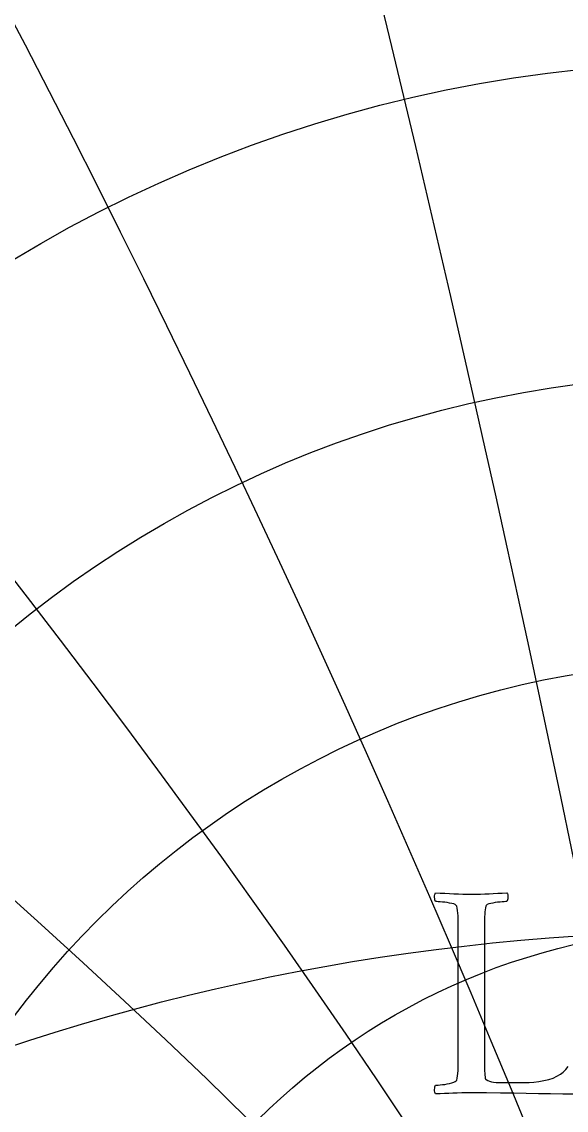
# Model space of a CAD drawing. Header units: millimetres. Extents: x -69 to 69, y -69 to 71.
# Drawn here: x -9.15 to -2.03, y 26.97 to 41.2 of the extents above; entities that cross this region are included whole.
import ezdxf

# ---------------------------------------------------------------- set-up
doc = ezdxf.new("R2010")
doc.units = ezdxf.units.MM
for name, color, linetype in [('CUT_OUTER', 1, 'Continuous'), ('ENGRAVE', 7, 'Continuous'), ('ENGRAVE_FINE', 8, 'Continuous'), ('TEXT', 5, 'Continuous')]:
    doc.layers.add(name, color=color, linetype=linetype)

msp = doc.modelspace()

# ---------------------------------------------------------------- linework, layer by layer
at = {"layer": 'CUT_OUTER'}
msp.add_arc((-0.0002, -0.0002), 69.3899, 142.382592, 87.802904, dxfattribs=at)
at = {"layer": 'ENGRAVE'}
for centre, radius in [((0, 0), 68.4), ((0, 28.8432), 33.3517), ((0, 26.8182), 28.9689), ((0, 25.1801), 24.9848), ((0, 23.8544), 21.312), ((0, 0), 44.7739), ((0, 22.7867), 17.8831), ((0, 21.9369), 14.645), ((0, 21.2755), 11.5541), ((0, 0), 29.3085), ((0, 20.7809), 8.5741)]:
    msp.add_circle(centre, radius, dxfattribs=at)
for centre, radius, start, end in [((0, 31.3587), 38.2501, 111.49393, 68.50607), ((0, 34.5126), 43.8255, 148.80664, 31.19336), ((0, 38.5209), 50.3089, 170.13999, 9.86001), ((0, 43.7121), 58.0444, 186.805648, 353.194352)]:
    msp.add_arc(centre, radius, start, end, dxfattribs=at)
at = {"layer": 'ENGRAVE_FINE'}
for centre, radius, start, end in [((-339.0394, -39.6126), 344.2696, 3.796918, 18.104908), ((-339.0394, -39.6126), 344.2696, 3.796918, 18.104908), ((339.0394, -39.6126), 344.2696, 161.895092, 176.203082), ((339.0394, -39.6126), 344.2696, 161.895092, 176.203082), ((-164.2491, -39.6126), 174.7903, 7.643853, 36.432876), ((-164.2491, -39.6126), 174.7903, 7.643853, 36.432876), ((164.2491, -39.6126), 174.7903, 143.567124, 172.356147), ((164.2491, -39.6126), 174.7903, 143.567124, 172.356147), ((-103.5451, -39.6126), 119.5636, 11.59326, 55.206839), ((-103.5451, -39.6126), 119.5636, 11.59326, 55.206839), ((103.5451, -39.6126), 119.5636, 124.793161, 168.40674), ((103.5451, -39.6126), 119.5636, 124.793161, 168.40674), ((-71.2452, -39.6126), 93.004, 15.702685, 74.635415), ((-71.2452, -39.6126), 93.004, 15.702685, 74.635415), ((71.2452, -39.6126), 93.004, 105.364585, 164.297315), ((71.2452, -39.6126), 93.004, 105.364585, 164.297315), ((-50.1629, -39.6126), 78.0396, 20.037916, 94.860474), ((-50.1629, -39.6126), 78.0396, 20.037916, 94.860474), ((50.1629, -39.6126), 78.0396, 85.139526, 159.962084), ((50.1629, -39.6126), 78.0396, 85.139526, 159.962084), ((-34.515, -39.6126), 69.0301, 24.676911, 113.452999), ((-34.515, -39.6126), 69.0301, 24.676911, 113.452999), ((34.515, -39.6126), 69.0301, 66.547001, 155.323089), ((34.515, -39.6126), 69.0301, 66.547001, 155.323089)]:
    msp.add_arc(centre, radius, start, end, dxfattribs=at)
at = {"layer": 'TEXT'}
msp.add_lwpolyline([(-1.9194, 27.182), (-2.079, 27.1825), (-2.238, 27.184), (-2.3965, 27.1865), (-2.5545, 27.1901), (-2.7173, 27.1936), (-2.8903, 27.1962), (-3.0733, 27.1977), (-3.2665, 27.1982), (-3.3335, 27.1978), (-3.3969, 27.1967), (-3.4568, 27.1948), (-3.5132, 27.1921), (-3.5683, 27.1895), (-3.6245, 27.1876), (-3.6816, 27.1864), (-3.7398, 27.186), (-3.7467, 27.1956), (-3.7514, 27.2083), (-3.7538, 27.224), (-3.7539, 27.2427), (-3.7523, 27.2614), (-3.7494, 27.2771), (-3.7452, 27.2897), (-3.7398, 27.2993), (-3.7251, 27.2997), (-3.7054, 27.3008), (-3.6806, 27.3027), (-3.6508, 27.3054), (-3.6188, 27.309), (-3.5876, 27.314), (-3.5571, 27.3202), (-3.5274, 27.3276), (-3.5015, 27.336), (-3.4824, 27.3448), (-3.4701, 27.3542), (-3.4647, 27.364), (-3.4575, 27.3901), (-3.452, 27.4196), (-3.4484, 27.4528), (-3.4465, 27.4894), (-3.4456, 27.5286), (-3.445, 27.5693), (-3.4446, 27.6115), (-3.4445, 27.6553), (-3.4445, 29.3421), (-3.4446, 29.386), (-3.445, 29.4286), (-3.4456, 29.4699), (-3.4465, 29.51), (-3.4484, 29.5475), (-3.452, 29.5813), (-3.4575, 29.6112), (-3.4647, 29.6374), (-3.4701, 29.6488), (-3.4824, 29.6586), (-3.5015, 29.667), (-3.5274, 29.6738), (-3.5571, 29.6795), (-3.5876, 29.6844), (-3.6188, 29.6886), (-3.6508, 29.692), (-3.6806, 29.6947), (-3.7054, 29.6966), (-3.7251, 29.6977), (-3.7398, 29.6981), (-3.7452, 29.7077), (-3.7494, 29.7203), (-3.7523, 29.736), (-3.7539, 29.7547), (-3.7538, 29.7734), (-3.7514, 29.7891), (-3.7467, 29.8017), (-3.7398, 29.8114), (-3.6793, 29.8092), (-3.6194, 29.8068), (-3.56, 29.8041), (-3.5011, 29.8012), (-3.4427, 29.7986), (-3.3848, 29.7967), (-3.3274, 29.7955), (-3.2705, 29.7952), (-3.2122, 29.7955), (-3.1547, 29.7967), (-3.098, 29.7986), (-3.042, 29.8012), (-2.9857, 29.8041), (-2.9282, 29.8068), (-2.8694, 29.8092), (-2.8094, 29.8114), (-2.8024, 29.8017), (-2.7977, 29.7891), (-2.7953, 29.7734), (-2.7952, 29.7547), (-2.7968, 29.736), (-2.7998, 29.7203), (-2.8039, 29.7077), (-2.8094, 29.6981), (-2.824, 29.6977), (-2.8437, 29.6966), (-2.8685, 29.6947), (-2.8984, 29.692), (-2.9302, 29.6886), (-2.9611, 29.6844), (-2.9909, 29.6795), (-3.0197, 29.6738), (-3.045, 29.667), (-3.0642, 29.6586), (-3.0774, 29.6488), (-3.0844, 29.6374), (-3.0899, 29.6157), (-3.094, 29.5909), (-3.097, 29.5631), (-3.0986, 29.5322), (-3.0995, 29.4991), (-3.1001, 29.4645), (-3.1005, 29.4283), (-3.1006, 29.3907), (-3.1006, 29.3846), (-3.1006, 29.3785), (-3.1006, 29.3725), (-3.1006, 29.3664), (-3.1006, 29.3603), (-3.1006, 29.3542), (-3.1006, 29.3482), (-3.1006, 29.3421), (-3.1006, 27.6553), (-3.1006, 27.6507), (-3.1006, 27.6452), (-3.1006, 27.6386), (-3.1006, 27.631), (-3.1006, 27.6114), (-3.1006, 27.589), (-3.1006, 27.5639), (-3.1006, 27.5359), (-3.1004, 27.5073), (-3.0996, 27.4798), (-3.0983, 27.4537), (-3.0966, 27.4288), (-3.094, 27.407), (-3.0905, 27.3903), (-3.086, 27.3787), (-3.0804, 27.3721), (-3.059, 27.3594), (-3.0354, 27.3494), (-3.0095, 27.3422), (-2.9813, 27.3377), (-2.9478, 27.3351), (-2.9059, 27.3332), (-2.8558, 27.332), (-2.7972, 27.3317), (-2.5747, 27.3317), (-2.5167, 27.3333), (-2.4559, 27.3382), (-2.3923, 27.3465), (-2.326, 27.358), (-2.2616, 27.373), (-2.2041, 27.3918), (-2.1534, 27.4145), (-2.1096, 27.4409), (-2.0738, 27.4697), (-2.0393, 27.5036), (-2.006, 27.5425)], dxfattribs=at)

doc.saveas('drawing.dxf')
